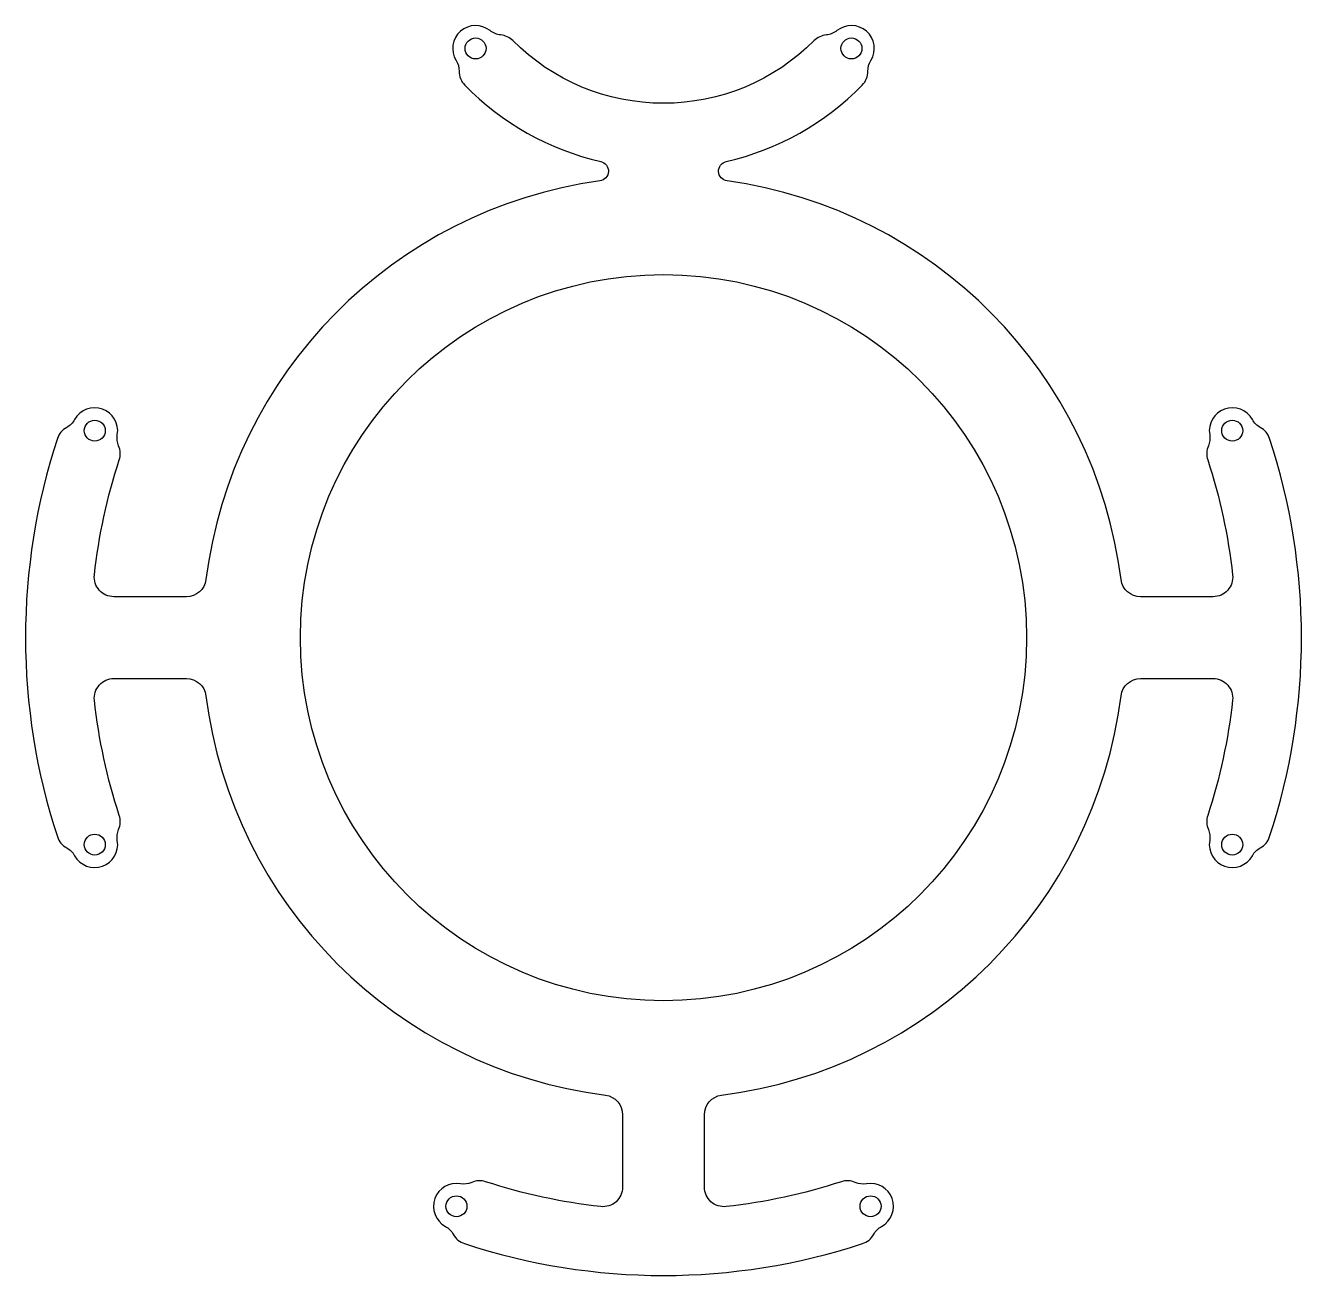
# Model space of a CAD drawing. Header units: millimetres. Extents: x -97 to 97, y -98 to 94.
import ezdxf

# ---------------------------------------------------------------- set-up
doc = ezdxf.new("R2010")
doc.units = ezdxf.units.MM
doc.layers.get('0').update_dxf_attribs({"linetype": 'CONTINUOUS'})

msp = doc.modelspace()

# ---------------------------------------------------------------- linework, layer by layer
msp.add_lwpolyline([(-92.63, 30.42, 0.160002), (-92.63, -30.42, 0.192852), (-91.2, -32.13, -0.144861), (-89.99, -33.33, 0.847336), (-83.47, -31.03, -0.147189), (-83.27, -29.31, 0.183611), (-83.17, -27.18, -0.051602), (-86.97, -9.58, -0.446718), (-83.99, -6.25), (-72.92, -6.25, -0.37772), (-69.94, -8.87, 0.342085), (-8.87, -69.94, -0.37772), (-6.25, -72.92), (-6.25, -83.99, -0.446718), (-9.58, -86.97, -0.051602), (-27.18, -83.17, 0.183611), (-29.31, -83.27, -0.147189), (-31.03, -83.47, 0.847336), (-33.33, -89.99, -0.144861), (-32.13, -91.2, 0.192852), (-30.42, -92.63, 0.160002), (30.42, -92.63, 0.192852), (32.13, -91.2, -0.144861), (33.33, -89.99, 0.847336), (31.03, -83.47, -0.147189), (29.31, -83.27, 0.183611), (27.18, -83.17, -0.051602), (9.58, -86.97, -0.446718), (6.25, -83.99), (6.25, -72.92, -0.37772), (8.87, -69.94, 0.342085), (69.94, -8.87, -0.37772), (72.92, -6.25), (83.99, -6.25, -0.446718), (86.97, -9.58, -0.051602), (83.17, -27.18, 0.183611), (83.27, -29.31, -0.147189), (83.47, -31.03, 0.847336), (89.99, -33.33, -0.144861), (91.2, -32.13, 0.192852), (92.63, -30.42, 0.160002), (92.63, 30.42, 0.192852), (91.2, 32.13, -0.144861), (89.99, 33.33, 0.847336), (83.47, 31.03, -0.147189), (83.27, 29.31, 0.183611), (83.17, 27.18, -0.051602), (86.97, 9.58, -0.446718), (83.99, 6.25), (72.92, 6.25, -0.37772), (69.94, 8.87, 0.338747), (9.71, 69.83, -0.832118), (9.58, 72.78, 0.143285), (30.38, 84.47, 0.199097), (31.23, 86.6, -0.14332), (31.69, 88.22, 0.846832), (26.51, 92.79, -0.149094), (24.89, 92.13, 0.176217), (23.03, 91.26, -0.415757), (-23.03, 91.26, 0.176217), (-24.89, 92.13, -0.149094), (-26.51, 92.79, 0.846832), (-31.69, 88.22, -0.14332), (-31.23, 86.6, 0.199097), (-30.38, 84.47, 0.143285), (-9.58, 72.78, -0.832118), (-9.71, 69.83, 0.338747), (-69.94, 8.87, -0.37772), (-72.92, 6.25), (-83.99, 6.25, -0.446718), (-86.97, 9.58, -0.051602), (-83.17, 27.18, 0.183611), (-83.27, 29.31, -0.147189), (-83.47, 31.03, 0.847336), (-89.99, 33.33, -0.144861), (-91.2, 32.13, 0.192852)], format="xyb", close=True)
for centre, radius in [((-28.72, 90.07), 1.6), ((28.72, 90.07), 1.6), ((0, 0), 55.5), ((-86.92, 31.64), 1.6), ((86.92, 31.64), 1.6), ((-86.92, -31.64), 1.6), ((86.92, -31.64), 1.6), ((-31.64, -86.92), 1.6), ((31.64, -86.92), 1.6)]:
    msp.add_circle(centre, radius)

doc.saveas('drawing.dxf')
